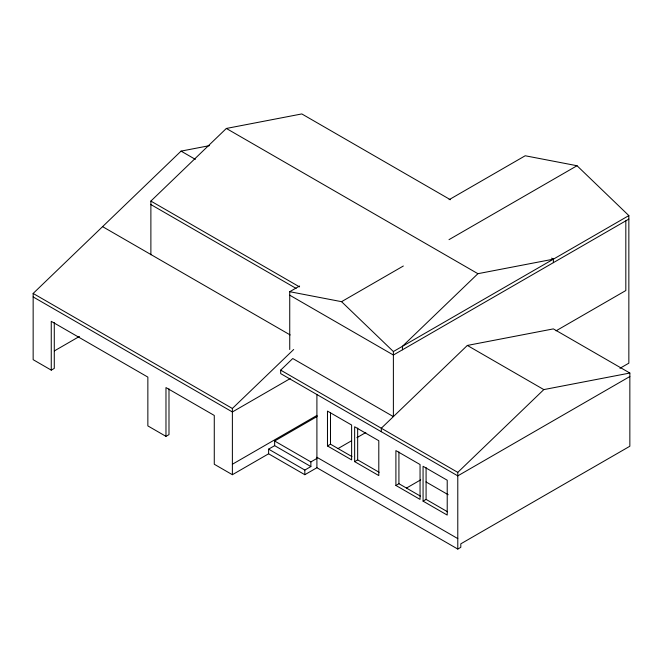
<?xml version="1.0" encoding="UTF-8"?>
<svg xmlns="http://www.w3.org/2000/svg" width="663" height="663" viewBox="0 0 663 663"><rect width="100%" height="100%" fill="white"/><g stroke="black" fill="none" stroke-linecap="round" stroke-linejoin="round"><path stroke-width="0.99" d="M54.283 322.641L54.283 368.388L51.258 370.136L33.15 359.678L33.15 293.452L181.065 151.114L209.475 145.645M150.882 254.799L150.882 201.08L226.348 128.456L301.814 113.937L450.426 199.729M168.99 388.866L168.99 434.621L165.974 436.362L165.974 387.565L214.273 415.444L214.273 464.249L232.381 474.708L232.381 408.474L293.692 349.484M629.85 376.526L457.785 475.868L280.681 373.617L280.681 370.136L292.756 358.517L393.383 416.613M553.373 262.656L553.373 259.175L477.907 273.695L402.441 346.31L402.441 349.799M232.381 474.708L268.606 453.79L304.831 474.708L316.906 467.73L457.785 549.063L460.802 547.323L460.802 543.834L629.85 446.24L629.85 373.037L553.373 328.889L467.34 345.44L381.308 428.232L381.308 431.712M457.785 549.063L457.785 472.379L543.817 389.595L629.85 373.037M54.391 350.901L79.436 336.439M289.739 349.525L289.739 291.703L299.593 286.018M449.1 199.696L525.204 155.764L577.025 165.733L628.847 215.599L628.847 363.167L619.93 368.313M289.739 291.703L341.561 301.673L403.336 266.012M449 239.65L577.025 165.733M290.245 378.556L232.381 411.963L33.15 296.933M393.383 416.538L393.383 351.539L628.847 215.599M628.847 219.088L393.383 355.028L289.739 295.192M232.381 464.249L317.055 415.361M274.648 441.011L310.872 461.92L310.872 466.57L274.648 445.66L274.648 441.011L317.121 416.488M268.606 453.79L268.606 449.141L274.648 445.66M327.472 445.95L351.622 459.89L351.622 425.033L327.472 411.093L327.472 445.95L330.497 444.202L351.962 456.6M310.872 461.92L316.906 458.44M338.13 448.511L351.531 440.771M356.885 437.679L365.819 432.525M268.606 449.141L304.831 470.059L310.872 466.57M556.058 330.82L625.822 290.543L625.822 220.829M354.647 461.63L378.797 475.578L378.797 440.721L354.647 426.773L354.647 461.63L357.664 459.89L379.128 472.28M395.902 485.449L420.052 499.396L420.052 464.539L395.902 450.591L395.902 485.449L398.919 483.708L420.383 496.106M406.469 488.067L420.673 479.863M423.069 501.137L447.218 515.076L447.218 480.219L423.069 466.28L423.069 501.137L426.085 499.396L447.55 511.786M551.583 258.139L553.373 259.175M226.348 128.456L477.907 273.695M181.065 151.114L195.378 159.377M467.34 345.44L543.817 389.595M150.882 201.08L299.485 286.872M150.882 204.56L296.104 288.405M102.583 226.638L290.203 334.964M280.681 370.136L457.785 472.379M425.994 481.918L448.196 494.731M33.15 293.452L232.381 408.474M316.906 457.279L457.785 538.605M165.974 436.362L147.857 425.903L147.857 377.106L51.258 321.331L51.258 370.136M341.561 301.673L393.383 351.539M426.085 467.614L426.085 499.396M398.919 451.926L398.919 483.708M357.664 428.107L357.664 459.89M330.497 412.419L330.497 444.202M316.906 394.535L316.906 467.73M304.831 470.059L304.831 474.708"/></g></svg>
